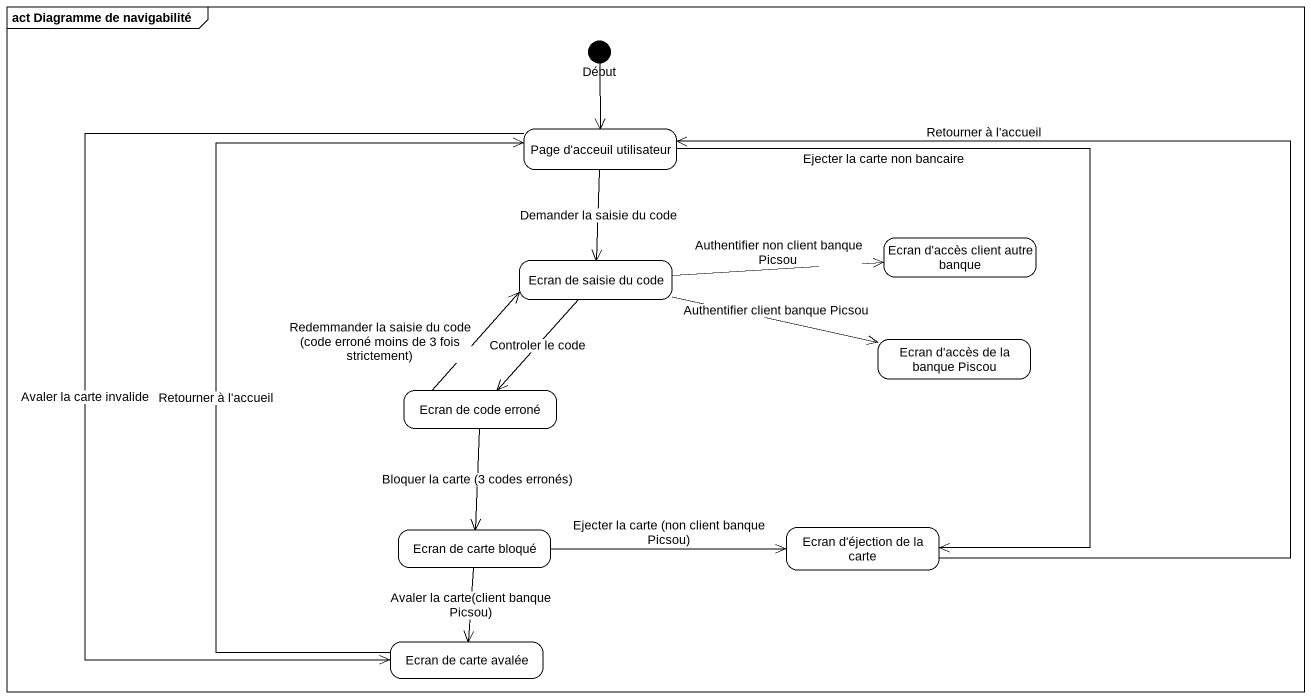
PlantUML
@startuml
mainframe act Diagramme de navigabilité
hide empty description
state Début <<start>>
state "Page d'acceuil utilisateur" as Page_d_acceuil_utilisateur
state "Ecran de saisie du code" as Ecran_de_saisie_du_code
state "Ecran d'accès client autre banque" as Ecran_d_accès_client_autre
state "Ecran d'accès de la banque Piscou" as Ecran_d_accès_de_la_banque
state "Ecran de code erroné" as Ecran_de_code_erroné
state "Ecran de carte bloqué" as Ecran_de_carte_bloqué
state "Ecran d'éjection de la carte" as Ecran_d_éjection_de_la_carte
state "Ecran de carte avalée" as Ecran_de_carte_avalée
Début --> Page_d_acceuil_utilisateur
Page_d_acceuil_utilisateur --> Ecran_de_saisie_du_code : Demander la saisie du code
Page_d_acceuil_utilisateur --> Ecran_d_éjection_de_la_carte : Ejecter la carte non bancaire
Page_d_acceuil_utilisateur --> Ecran_de_carte_avalée : Avaler la carte invalide
Ecran_de_saisie_du_code -right-> Ecran_d_accès_client_autre : Authentifier non client banque Picsou
Ecran_de_saisie_du_code -right-> Ecran_d_accès_de_la_banque : Authentifier client banque Picsou
Ecran_de_saisie_du_code --> Ecran_de_code_erroné : Controler le code
Ecran_de_code_erroné -up-> Ecran_de_saisie_du_code : Redemmander la saisie du code (code erroné moins de 3 fois strictement)
Ecran_de_code_erroné --> Ecran_de_carte_bloqué : Bloquer la carte (3 codes erronés)
Ecran_de_carte_bloqué -right-> Ecran_d_éjection_de_la_carte : Ejecter la carte (non client banque Picsou)
Ecran_de_carte_bloqué --> Ecran_de_carte_avalée : Avaler la carte(client banque Picsou)
Ecran_d_éjection_de_la_carte -up-> Page_d_acceuil_utilisateur : Retourner à l'accueil
Ecran_de_carte_avalée -up-> Page_d_acceuil_utilisateur : Retourner à l'accueil
@enduml
